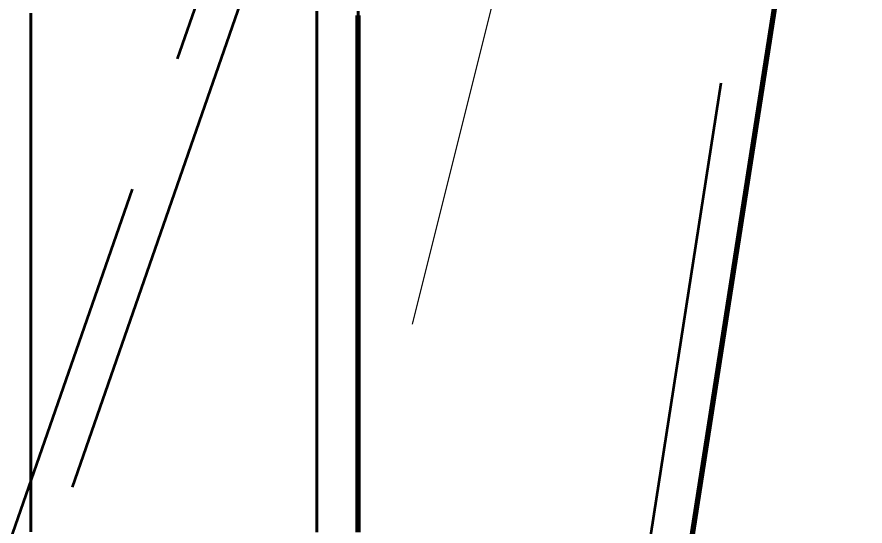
# Model space of a CAD drawing. Header units: millimetres. Extents: x 0 to 2208, y 0 to 420.
# Drawn here: x 70.41 to 76.56, y 161.51 to 165.2 of the extents above; entities that cross this region are included whole.
import ezdxf

# ---------------------------------------------------------------- set-up
doc = ezdxf.new("R2010")
doc.units = ezdxf.units.MM
doc.linetypes.add('IRAM-E-TRAZOS', pattern=[5, 4, -1])
doc.linetypes.add('IRAM-F-TRAZO-PUNTO', pattern=[20, 15, -2, 1, -2])
for name, color, linetype, lineweight in [('01-VISIBLE', 7, 'CONTINUOUS', 70), ('02-OCULTA', 4, 'IRAM-E-TRAZOS', 35), ('03-EJE', 1, 'IRAM-F-TRAZO-PUNTO', 18), ('04-COTA', 3, 'CONTINUOUS', 18)]:
    doc.layers.add(name, color=color, linetype=linetype, lineweight=lineweight)
doc.styles.add('ISO3098', font='isocpeur.ttf')
doc.dimstyles.new('FLAMA-IRAM', dxfattribs={"dimtxt": 3.5, "dimasz": 3.5, "dimexe": 2, "dimexo": 1.5, "dimgap": 1, "dimtad": 1, "dimdec": 1, "dimtxsty": 'ISO3098', "dimblk": 'IRAM_FLECHA', "dimblk1": 'IRAM_FLECHA', "dimblk2": 'IRAM_FLECHA', "dimcen": 2.5, "dimclrd": 256, "dimclre": 256, "dimclrt": 256, "dimazin": 3, "dimtfac": 1, "dimtmove": 0, "dimatfit": 3, "dimlwd": 18, "dimlwe": 18})

# ---------------------------------------------------------------- blocks, each defined once
blk = doc.blocks.new('IRAM_FLECHA')
blk.add_solid([(0, 0), (-1, 0.125), (-1, -0.125)])

msp = doc.modelspace()

# ---------------------------------------------------------------- linework, layer by layer
at = {"layer": '01-VISIBLE'}
msp.add_line((76.5609, 169.4987), (75.0883, 160.0359), dxfattribs=at)
msp.add_lwpolyline([(72.8841, 161.4659), (72.8841, 161.5409), (72.8841, 161.6159), (72.8841, 161.6909), (72.8841, 161.7659), (72.8841, 161.8409), (72.8841, 161.9159), (72.8841, 161.9909), (72.8841, 162.0659), (72.8841, 162.1409), (72.8841, 162.2159), (72.8841, 162.2909), (72.8841, 162.3659), (72.8841, 162.4409), (72.8841, 162.5159), (72.8841, 162.5909), (72.8841, 162.6659), (72.8841, 162.7409), (72.8841, 162.8159), (72.8841, 162.8909), (72.8841, 162.9659), (72.8841, 163.0409), (72.8841, 163.1159), (72.8841, 163.1909), (72.8841, 163.2659), (72.8841, 163.3409), (72.8841, 163.4159), (72.8841, 163.4909), (72.8841, 163.5659), (72.8841, 163.6409), (72.8841, 163.7159), (72.8841, 163.7909), (72.8841, 163.8659), (72.8841, 163.9409), (72.8841, 164.0159), (72.8841, 164.0909), (72.8841, 164.1659), (72.8841, 164.2409), (72.8841, 164.3159), (72.8841, 164.3909), (72.8841, 164.4659), (72.8841, 164.5409), (72.8841, 164.6159), (72.8841, 164.6909), (72.8841, 164.7659), (72.8841, 164.8409), (72.8841, 164.9159), (72.8841, 164.9909), (72.8841, 165.0659), (72.8841, 165.1409), (72.8841, 165.2159)], dxfattribs=at)
at = {"layer": '02-OCULTA'}
for p, q in [((73.7617, 170.2942), (67.1883, 151.3703)), ((76.2844, 169.6652), (73.2041, 149.8704)), ((72.8841, 168.6783), (67.8841, 154.2838))]:
    msp.add_line(p, q, dxfattribs=at)
for points in [[(70.5091, 161.4689), (70.5091, 161.5219), (70.5091, 161.5749), (70.5091, 161.6279), (70.5091, 161.6809), (70.5091, 161.7339), (70.5091, 161.7869), (70.5091, 161.8399), (70.5091, 161.8929), (70.5091, 161.9459), (70.5091, 161.9989), (70.5091, 162.0519), (70.5091, 162.1049), (70.5091, 162.1579), (70.5091, 162.2109), (70.5091, 162.2639), (70.5091, 162.3169), (70.5091, 162.3699), (70.5091, 162.4229), (70.5091, 162.4759), (70.5091, 162.5289), (70.5091, 162.5819), (70.5091, 162.6349), (70.5091, 162.6879), (70.5091, 162.7409), (70.5091, 162.7939), (70.5091, 162.8469), (70.5091, 162.8999), (70.5091, 162.9529), (70.5091, 163.0059), (70.5091, 163.0589), (70.5091, 163.1119), (70.5091, 163.1649), (70.5091, 163.2179), (70.5091, 163.2709), (70.5091, 163.3239), (70.5091, 163.3769), (70.5091, 163.4299), (70.5091, 163.4829), (70.5091, 163.5359), (70.5091, 163.5889), (70.5091, 163.6419), (70.5091, 163.6949), (70.5091, 163.7479), (70.5091, 163.8009), (70.5091, 163.8539), (70.5091, 163.9069), (70.5091, 163.9599), (70.5091, 164.0129), (70.5091, 164.0659), (70.5091, 164.1189), (70.5091, 164.1719), (70.5091, 164.2249), (70.5091, 164.2779), (70.5091, 164.3309), (70.5091, 164.3839), (70.5091, 164.4369), (70.5091, 164.4899), (70.5091, 164.5429), (70.5091, 164.5959), (70.5091, 164.6489), (70.5091, 164.7019), (70.5091, 164.7549), (70.5091, 164.8079), (70.5091, 164.8609), (70.5091, 164.9139), (70.5091, 164.9669), (70.5091, 165.0199), (70.5091, 165.0729), (70.5091, 165.1259), (70.5091, 165.1789), (70.5091, 165.2319)], [(70.5091, 165.2319), (70.5091, 165.1789), (70.5091, 165.1259), (70.5091, 165.0729), (70.5091, 165.0199), (70.5091, 164.9669), (70.5091, 164.9139), (70.5091, 164.8609), (70.5091, 164.8079), (70.5091, 164.7549), (70.5091, 164.7019), (70.5091, 164.6489), (70.5091, 164.5959), (70.5091, 164.5429), (70.5091, 164.4899), (70.5091, 164.4369), (70.5091, 164.3839), (70.5091, 164.3309), (70.5091, 164.2779), (70.5091, 164.2249), (70.5091, 164.1719), (70.5091, 164.1189), (70.5091, 164.0659), (70.5091, 164.0129), (70.5091, 163.9599), (70.5091, 163.9069), (70.5091, 163.8539), (70.5091, 163.8009), (70.5091, 163.7479), (70.5091, 163.6949), (70.5091, 163.6419), (70.5091, 163.5889), (70.5091, 163.5359), (70.5091, 163.4829), (70.5091, 163.4299), (70.5091, 163.3769), (70.5091, 163.3239), (70.5091, 163.2709), (70.5091, 163.2179), (70.5091, 163.1649), (70.5091, 163.1119), (70.5091, 163.0589), (70.5091, 163.0059), (70.5091, 162.9529), (70.5091, 162.8999), (70.5091, 162.8469), (70.5091, 162.7939), (70.5091, 162.7409), (70.5091, 162.6879), (70.5091, 162.6349), (70.5091, 162.5819), (70.5091, 162.5289), (70.5091, 162.4759), (70.5091, 162.4229), (70.5091, 162.3699), (70.5091, 162.3169), (70.5091, 162.2639), (70.5091, 162.2109), (70.5091, 162.1579), (70.5091, 162.1049), (70.5091, 162.0519), (70.5091, 161.9989), (70.5091, 161.9459), (70.5091, 161.8929), (70.5091, 161.8399), (70.5091, 161.7869), (70.5091, 161.7339), (70.5091, 161.6809), (70.5091, 161.6279), (70.5091, 161.5749), (70.5091, 161.5219), (70.5091, 161.4689)], [(72.5841, 161.4659), (72.5841, 161.5199), (72.5841, 161.5739), (72.5841, 161.6279), (72.5841, 161.6819), (72.5841, 161.7359), (72.5841, 161.7899), (72.5841, 161.8439), (72.5841, 161.8979), (72.5841, 161.9519), (72.5841, 162.0059), (72.5841, 162.0599), (72.5841, 162.1139), (72.5841, 162.1679), (72.5841, 162.2219), (72.5841, 162.2759), (72.5841, 162.3299), (72.5841, 162.3839), (72.5841, 162.4379), (72.5841, 162.4919), (72.5841, 162.5459), (72.5841, 162.5999), (72.5841, 162.6539), (72.5841, 162.7079), (72.5841, 162.7619), (72.5841, 162.8159), (72.5841, 162.8699), (72.5841, 162.9239), (72.5841, 162.9779), (72.5841, 163.0319), (72.5841, 163.0859), (72.5841, 163.1399), (72.5841, 163.1939), (72.5841, 163.2479), (72.5841, 163.3019), (72.5841, 163.3559), (72.5841, 163.4099), (72.5841, 163.4639), (72.5841, 163.5179), (72.5841, 163.5719), (72.5841, 163.6259), (72.5841, 163.6799), (72.5841, 163.7339), (72.5841, 163.7879), (72.5841, 163.8419), (72.5841, 163.8959), (72.5841, 163.9499), (72.5841, 164.0039), (72.5841, 164.0579), (72.5841, 164.1119), (72.5841, 164.1659), (72.5841, 164.2199), (72.5841, 164.2739), (72.5841, 164.3279), (72.5841, 164.3819), (72.5841, 164.4359), (72.5841, 164.4899), (72.5841, 164.5439), (72.5841, 164.5979), (72.5841, 164.6519), (72.5841, 164.7059), (72.5841, 164.7599), (72.5841, 164.8139), (72.5841, 164.8679), (72.5841, 164.9219), (72.5841, 164.9759), (72.5841, 165.0299), (72.5841, 165.0839), (72.5841, 165.1379), (72.5841, 165.1919), (72.5841, 165.2459)], [(72.5841, 165.2459), (72.5841, 165.1919), (72.5841, 165.1379), (72.5841, 165.0839), (72.5841, 165.0299), (72.5841, 164.9759), (72.5841, 164.9219), (72.5841, 164.8679), (72.5841, 164.8139), (72.5841, 164.7599), (72.5841, 164.7059), (72.5841, 164.6519), (72.5841, 164.5979), (72.5841, 164.5439), (72.5841, 164.4899), (72.5841, 164.4359), (72.5841, 164.3819), (72.5841, 164.3279), (72.5841, 164.2739), (72.5841, 164.2199), (72.5841, 164.1659), (72.5841, 164.1119), (72.5841, 164.0579), (72.5841, 164.0039), (72.5841, 163.9499), (72.5841, 163.8959), (72.5841, 163.8419), (72.5841, 163.7879), (72.5841, 163.7339), (72.5841, 163.6799), (72.5841, 163.6259), (72.5841, 163.5719), (72.5841, 163.5179), (72.5841, 163.4639), (72.5841, 163.4099), (72.5841, 163.3559), (72.5841, 163.3019), (72.5841, 163.2479), (72.5841, 163.1939), (72.5841, 163.1399), (72.5841, 163.0859), (72.5841, 163.0319), (72.5841, 162.9779), (72.5841, 162.9239), (72.5841, 162.8699), (72.5841, 162.8159), (72.5841, 162.7619), (72.5841, 162.7079), (72.5841, 162.6539), (72.5841, 162.5999), (72.5841, 162.5459), (72.5841, 162.4919), (72.5841, 162.4379), (72.5841, 162.3839), (72.5841, 162.3299), (72.5841, 162.2759), (72.5841, 162.2219), (72.5841, 162.1679), (72.5841, 162.1139), (72.5841, 162.0599), (72.5841, 162.0059), (72.5841, 161.9519), (72.5841, 161.8979), (72.5841, 161.8439), (72.5841, 161.7899), (72.5841, 161.7359), (72.5841, 161.6819), (72.5841, 161.6279), (72.5841, 161.5739), (72.5841, 161.5199), (72.5841, 161.4659)], [(72.5841, 161.4689), (72.5841, 161.5219), (72.5841, 161.5749), (72.5841, 161.6279), (72.5841, 161.6809), (72.5841, 161.7339), (72.5841, 161.7869), (72.5841, 161.8399), (72.5841, 161.8929), (72.5841, 161.9459), (72.5841, 161.9989), (72.5841, 162.0519), (72.5841, 162.1049), (72.5841, 162.1579), (72.5841, 162.2109), (72.5841, 162.2639), (72.5841, 162.3169), (72.5841, 162.3699), (72.5841, 162.4229), (72.5841, 162.4759), (72.5841, 162.5289), (72.5841, 162.5819), (72.5841, 162.6349), (72.5841, 162.6879), (72.5841, 162.7409), (72.5841, 162.7939), (72.5841, 162.8469), (72.5841, 162.8999), (72.5841, 162.9529), (72.5841, 163.0059), (72.5841, 163.0589), (72.5841, 163.1119), (72.5841, 163.1649), (72.5841, 163.2179), (72.5841, 163.2709), (72.5841, 163.3239), (72.5841, 163.3769), (72.5841, 163.4299), (72.5841, 163.4829), (72.5841, 163.5359), (72.5841, 163.5889), (72.5841, 163.6419), (72.5841, 163.6949), (72.5841, 163.7479), (72.5841, 163.8009), (72.5841, 163.8539), (72.5841, 163.9069), (72.5841, 163.9599), (72.5841, 164.0129), (72.5841, 164.0659), (72.5841, 164.1189), (72.5841, 164.1719), (72.5841, 164.2249), (72.5841, 164.2779), (72.5841, 164.3309), (72.5841, 164.3839), (72.5841, 164.4369), (72.5841, 164.4899), (72.5841, 164.5429), (72.5841, 164.5959), (72.5841, 164.6489), (72.5841, 164.7019), (72.5841, 164.7549), (72.5841, 164.8079), (72.5841, 164.8609), (72.5841, 164.9139), (72.5841, 164.9669), (72.5841, 165.0199), (72.5841, 165.0729), (72.5841, 165.1259), (72.5841, 165.1789), (72.5841, 165.2319)], [(72.5841, 165.2319), (72.5841, 165.1789), (72.5841, 165.1259), (72.5841, 165.0729), (72.5841, 165.0199), (72.5841, 164.9669), (72.5841, 164.9139), (72.5841, 164.8609), (72.5841, 164.8079), (72.5841, 164.7549), (72.5841, 164.7019), (72.5841, 164.6489), (72.5841, 164.5959), (72.5841, 164.5429), (72.5841, 164.4899), (72.5841, 164.4369), (72.5841, 164.3839), (72.5841, 164.3309), (72.5841, 164.2779), (72.5841, 164.2249), (72.5841, 164.1719), (72.5841, 164.1189), (72.5841, 164.0659), (72.5841, 164.0129), (72.5841, 163.9599), (72.5841, 163.9069), (72.5841, 163.8539), (72.5841, 163.8009), (72.5841, 163.7479), (72.5841, 163.6949), (72.5841, 163.6419), (72.5841, 163.5889), (72.5841, 163.5359), (72.5841, 163.4829), (72.5841, 163.4299), (72.5841, 163.3769), (72.5841, 163.3239), (72.5841, 163.2709), (72.5841, 163.2179), (72.5841, 163.1649), (72.5841, 163.1119), (72.5841, 163.0589), (72.5841, 163.0059), (72.5841, 162.9529), (72.5841, 162.8999), (72.5841, 162.8469), (72.5841, 162.7939), (72.5841, 162.7409), (72.5841, 162.6879), (72.5841, 162.6349), (72.5841, 162.5819), (72.5841, 162.5289), (72.5841, 162.4759), (72.5841, 162.4229), (72.5841, 162.3699), (72.5841, 162.3169), (72.5841, 162.2639), (72.5841, 162.2109), (72.5841, 162.1579), (72.5841, 162.1049), (72.5841, 162.0519), (72.5841, 161.9989), (72.5841, 161.9459), (72.5841, 161.8929), (72.5841, 161.8399), (72.5841, 161.7869), (72.5841, 161.7339), (72.5841, 161.6809), (72.5841, 161.6279), (72.5841, 161.5749), (72.5841, 161.5219), (72.5841, 161.4689)], [(72.8841, 161.4659), (72.8841, 161.5199), (72.8841, 161.5739), (72.8841, 161.6279), (72.8841, 161.6819), (72.8841, 161.7359), (72.8841, 161.7899), (72.8841, 161.8439), (72.8841, 161.8979), (72.8841, 161.9519), (72.8841, 162.0059), (72.8841, 162.0599), (72.8841, 162.1139), (72.8841, 162.1679), (72.8841, 162.2219), (72.8841, 162.2759), (72.8841, 162.3299), (72.8841, 162.3839), (72.8841, 162.4379), (72.8841, 162.4919), (72.8841, 162.5459), (72.8841, 162.5999), (72.8841, 162.6539), (72.8841, 162.7079), (72.8841, 162.7619), (72.8841, 162.8159), (72.8841, 162.8699), (72.8841, 162.9239), (72.8841, 162.9779), (72.8841, 163.0319), (72.8841, 163.0859), (72.8841, 163.1399), (72.8841, 163.1939), (72.8841, 163.2479), (72.8841, 163.3019), (72.8841, 163.3559), (72.8841, 163.4099), (72.8841, 163.4639), (72.8841, 163.5179), (72.8841, 163.5719), (72.8841, 163.6259), (72.8841, 163.6799), (72.8841, 163.7339), (72.8841, 163.7879), (72.8841, 163.8419), (72.8841, 163.8959), (72.8841, 163.9499), (72.8841, 164.0039), (72.8841, 164.0579), (72.8841, 164.1119), (72.8841, 164.1659), (72.8841, 164.2199), (72.8841, 164.2739), (72.8841, 164.3279), (72.8841, 164.3819), (72.8841, 164.4359), (72.8841, 164.4899), (72.8841, 164.5439), (72.8841, 164.5979), (72.8841, 164.6519), (72.8841, 164.7059), (72.8841, 164.7599), (72.8841, 164.8139), (72.8841, 164.8679), (72.8841, 164.9219), (72.8841, 164.9759), (72.8841, 165.0299), (72.8841, 165.0839), (72.8841, 165.1379), (72.8841, 165.1919), (72.8841, 165.2459)], [(72.8841, 165.2459), (72.8841, 165.1919), (72.8841, 165.1379), (72.8841, 165.0839), (72.8841, 165.0299), (72.8841, 164.9759), (72.8841, 164.9219), (72.8841, 164.8679), (72.8841, 164.8139), (72.8841, 164.7599), (72.8841, 164.7059), (72.8841, 164.6519), (72.8841, 164.5979), (72.8841, 164.5439), (72.8841, 164.4899), (72.8841, 164.4359), (72.8841, 164.3819), (72.8841, 164.3279), (72.8841, 164.2739), (72.8841, 164.2199), (72.8841, 164.1659), (72.8841, 164.1119), (72.8841, 164.0579), (72.8841, 164.0039), (72.8841, 163.9499), (72.8841, 163.8959), (72.8841, 163.8419), (72.8841, 163.7879), (72.8841, 163.7339), (72.8841, 163.6799), (72.8841, 163.6259), (72.8841, 163.5719), (72.8841, 163.5179), (72.8841, 163.4639), (72.8841, 163.4099), (72.8841, 163.3559), (72.8841, 163.3019), (72.8841, 163.2479), (72.8841, 163.1939), (72.8841, 163.1399), (72.8841, 163.0859), (72.8841, 163.0319), (72.8841, 162.9779), (72.8841, 162.9239), (72.8841, 162.8699), (72.8841, 162.8159), (72.8841, 162.7619), (72.8841, 162.7079), (72.8841, 162.6539), (72.8841, 162.5999), (72.8841, 162.5459), (72.8841, 162.4919), (72.8841, 162.4379), (72.8841, 162.3839), (72.8841, 162.3299), (72.8841, 162.2759), (72.8841, 162.2219), (72.8841, 162.1679), (72.8841, 162.1139), (72.8841, 162.0599), (72.8841, 162.0059), (72.8841, 161.9519), (72.8841, 161.8979), (72.8841, 161.8439), (72.8841, 161.7899), (72.8841, 161.7359), (72.8841, 161.6819), (72.8841, 161.6279), (72.8841, 161.5739), (72.8841, 161.5199), (72.8841, 161.4659)], [(72.8841, 165.2159), (72.8841, 165.1409), (72.8841, 165.0659), (72.8841, 164.9909), (72.8841, 164.9159), (72.8841, 164.8409), (72.8841, 164.7659), (72.8841, 164.6909), (72.8841, 164.6159), (72.8841, 164.5409), (72.8841, 164.4659), (72.8841, 164.3909), (72.8841, 164.3159), (72.8841, 164.2409), (72.8841, 164.1659), (72.8841, 164.0909), (72.8841, 164.0159), (72.8841, 163.9409), (72.8841, 163.8659), (72.8841, 163.7909), (72.8841, 163.7159), (72.8841, 163.6409), (72.8841, 163.5659), (72.8841, 163.4909), (72.8841, 163.4159), (72.8841, 163.3409), (72.8841, 163.2659), (72.8841, 163.1909), (72.8841, 163.1159), (72.8841, 163.0409), (72.8841, 162.9659), (72.8841, 162.8909), (72.8841, 162.8159), (72.8841, 162.7409), (72.8841, 162.6659), (72.8841, 162.5909), (72.8841, 162.5159), (72.8841, 162.4409), (72.8841, 162.3659), (72.8841, 162.2909), (72.8841, 162.2159), (72.8841, 162.1409), (72.8841, 162.0659), (72.8841, 161.9909), (72.8841, 161.9159), (72.8841, 161.8409), (72.8841, 161.7659), (72.8841, 161.6909), (72.8841, 161.6159), (72.8841, 161.5409), (72.8841, 161.4659)]]:
    msp.add_lwpolyline(points, dxfattribs=at)
at = {"layer": '03-EJE'}
msp.add_line((76.9054, 177.5296), (69.9545, 149.6511), dxfattribs=at)

# ---------------------------------------------------------------- dimensions: what is measured, and where the dimension line sits
at = {"layer": '04-COTA'}
msp.add_linear_dim(base=(55.4841, 143.7659), p1=(76.6591, 143.7659), p2=(87.4841, 216.4511), angle=90, dimstyle='FLAMA-IRAM', override={"dimlfac": 10}, dxfattribs=at).render()

doc.saveas('drawing.dxf')
